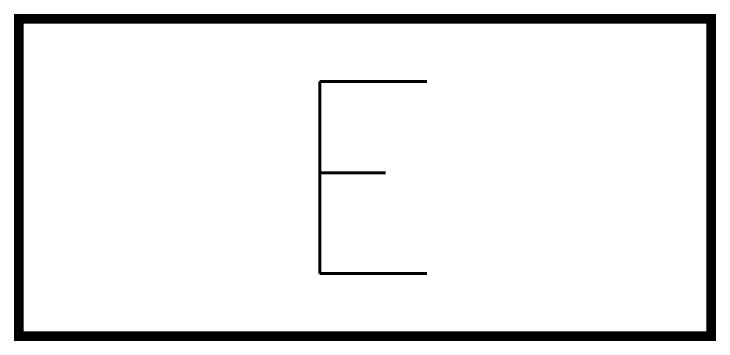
# Model space of a CAD drawing. Extents: x -288892 to 250096, y -100054 to 404668.
# Drawn here: x 163309 to 163893, y 392225 to 392497 of the extents above; entities that cross this region are included whole.
import ezdxf
from ezdxf.enums import TextEntityAlignment as Align

# ---------------------------------------------------------------- set-up
doc = ezdxf.new("R2010")
doc.units = 0
doc.header["$LTSCALE"] = 1000
doc.header["$MEASUREMENT"] = 0
doc.layers.get('0').update_dxf_attribs({"linetype": 'CONTINUOUS'})
doc.layers.add('EQUIP-照明', color=3, linetype='CONTINUOUS')
doc.styles.add('_TEL_DIM', font='SIMPLEX', dxfattribs={"width": 0.8, "height": 3.5, "bigfont": 'HZTXT'})

# ---------------------------------------------------------------- blocks, each defined once
blk = doc.blocks.new('$equip$00002534')
for p, q in [((-0.72, 0.66), (-0.72, 0)), ((0.72, 0.66), (-0.72, 0.66)), ((0.72, 0), (0.72, 0.66)), ((-0.72, 0), (0.72, 0))]:
    blk.add_line(p, q)
at = {"const_width": 0.02}
blk.add_lwpolyline([(-0.72, 0.66), (-0.72, 0), (0.72, 0), (0.72, 0.66), (-0.72, 0.66), (-0.72, 0)], dxfattribs=at)
for p in [(0, 0.66), (-0.72, 0.33), (0.72, 0.33), (0, 0)]:
    blk.add_point(p)
at = {"color": 7, "style": '_TEL_DIM'}
blk.add_attdef('$TEXT$', text='', height=0.4, dxfattribs=at).set_placement((0, 0.33), align=Align.MIDDLE_CENTER)
at = {"color": 7, "style": '_TEL_DIM', "flags": 1}
blk.add_attdef('A', text='', height=0.00002, dxfattribs=at).set_placement((0, 0), align=Align.MIDDLE_CENTER)

msp = doc.modelspace()

# ---------------------------------------------------------------- block references
at = {"layer": 'EQUIP-照明'}
ref = msp.add_blockref('$equip$00002534', (163601.09, 392492.66), dxfattribs=dict(at, xscale=400, yscale=400, zscale=400, rotation=180))
ref.add_attrib('$TEXT$', 'E', dxfattribs={"layer": '0', "color": 7, "height": 160, "style": '_TEL_DIM'}).set_placement((163601.09, 392360.66), align=Align.MIDDLE_CENTER)

doc.saveas('drawing.dxf')
